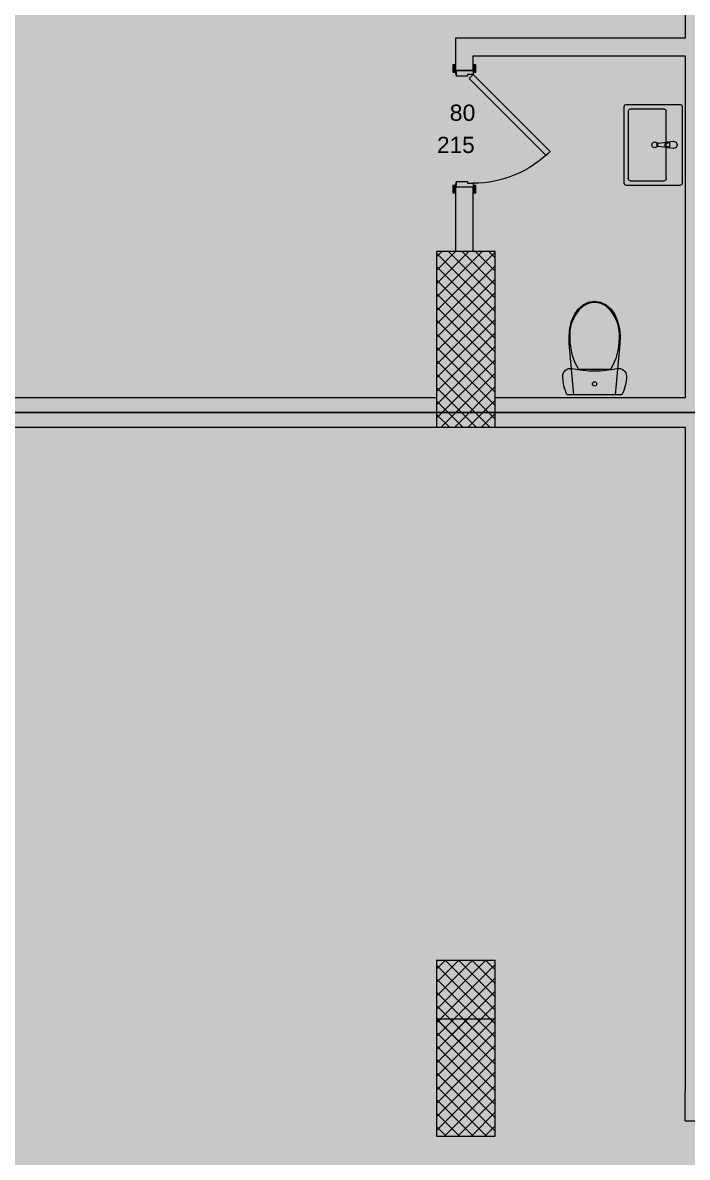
# Model space of a CAD drawing. Header units: metres. Extents: x 312 to 313.4, y 204 to 204.42.
# Drawn here: x 312.264 to 312.3119, y 204.1831 to 204.2648 of the extents above; entities that cross this region are included whole.
import ezdxf

# ---------------------------------------------------------------- set-up
doc = ezdxf.new("R2010")
doc.units = ezdxf.units.M
for name, color, linetype, true_color in [('PDF_2D Drafting - General', 7, 'Continuous', 0x999999), ('PDF_A - Muret', 7, 'Continuous', 0xaaaaaa), ('PDF_A - Ndertesa 1 - Sanitaria', 7, 'Continuous', 0x7f7f7f), ('PDF_A - Shtyllat', 7, 'Continuous', 0x999999)]:
    doc.layers.add(name, color=color, linetype=linetype, true_color=true_color)
doc.styles.add('PDF Arial', font='arial.ttf')

# ---------------------------------------------------------------- blocks, each defined once
blk = doc.blocks.new('perdhesa')
at = {"layer": 'PDF_2D Drafting - General', "true_color": 0xfafafa, "transparency": 33554559}
for points in [[(-0.2008442411383839, 0.2557481571577398), (-0.2008442411383839, 0.1799600398549615), (-0.2876853659484482, 0.1799600398549615), (-0.2876853659484482, 0.1864840602407014), (-0.3603174851060658, 0.1864840602407014), (-0.3603174851060658, 0.2557481571577398)], [(-0.2876853659484482, 0.06209184680076874), (-0.2876853659484482, 0.1799600398549615), (-0.2373722871317341, 0.1799600398549615), (-0.2008442411383839, 0.1799610303199017), (-0.2008442411383839, 0.1310479737132084), (-0.156318169123665, 0.1310479737132084), (-0.156318169123665, 0.1315739751983926), (-0.1513711411967051, 0.1315739751983926), (-0.1513711411967051, 0.07101184496971769), (-0.1524221537021049, 0.07101184496971769), (-0.1524221537021049, 0.05470984691604031), (-0.1855802072909682, 0.05470984691604031), (-0.1855802072909682, 0.06209184680076874)]]:
    blk.add_hatch(color=7, dxfattribs=at).paths.add_polyline_path(points)
at = {"layer": 'PDF_A - Muret', "true_color": 0xffffff, "transparency": 33554559}
for points in [[(-0.2194232535217111, 0.2045920850074197), (-0.2182132498596161, 0.2045920850074197), (-0.2182132498596161, 0.2042970771745729), (-0.2186342835917117, 0.2042970771745729), (-0.2186342835917117, 0.2041710728071564), (-0.2194232535217111, 0.2041710728071564)], [(-0.2194232535217111, 0.1965920780561987), (-0.2186342835917117, 0.1965920780561987), (-0.2186342835917117, 0.1964650616919812), (-0.2182132498596161, 0.1964650616919812), (-0.2182132498596161, 0.1961710658559355), (-0.2194232535217111, 0.1961710658559355)]]:
    blk.add_hatch(color=7, dxfattribs=at).paths.add_polyline_path(points)
at = {"layer": 'PDF_2D Drafting - General', "lineweight": 9}
for points in [[(-0.2876853659484482, 0.1799600398549615), (-0.2373722871317341, 0.1799600398549615)], [(-0.2008442411383839, 0.1799600398549615), (-0.2876853659484482, 0.1799600398549615)], [(-0.2373722871317341, 0.1799600398549615), (-0.2008442411383839, 0.1799610303199017)]]:
    blk.add_lwpolyline(points, dxfattribs=at)
at = {"layer": 'PDF_A - Muret', "lineweight": 18}
for points in [[(-0.2029502064771691, 0.2557481571577398), (-0.2029502064771691, 0.2069070815148564)], [(-0.2194762649285167, 0.2069080719797967), (-0.2194762649285167, 0.2056440879777881)], [(-0.2029502064771691, 0.2069070815148564), (-0.2194762649285167, 0.2069080719797967)], [(-0.2194762649285167, 0.2056440879777881), (-0.2194762649285167, 0.2045920850074197)], [(-0.2182132498596161, 0.2056440879777881), (-0.2029502064771691, 0.2056440879777881)], [(-0.2182132498596161, 0.2045920850074197), (-0.2182132498596161, 0.2056440879777881)], [(-0.2029502064771691, 0.2056440879777881), (-0.2029502064771691, 0.1810130332902986)], [(-0.2194762649285167, 0.2045920850074197), (-0.2194762649285167, 0.2049810793514837)], [(-0.2194762649285167, 0.2045920850074197), (-0.2194762649285167, 0.2049810793514837)], [(-0.2194762649285167, 0.2045920850074197), (-0.2194762649285167, 0.2049810793514837)], [(-0.2194232535217111, 0.2045920850074197), (-0.2194762649285167, 0.2045920850074197)], [(-0.2194232535217111, 0.2045920850074197), (-0.2194762649285167, 0.2045920850074197)], [(-0.2194232535217111, 0.2045920850074197), (-0.2194762649285167, 0.2045920850074197)], [(-0.2182132498596161, 0.2045920850074197), (-0.2194232535217111, 0.2045920850074197)], [(-0.2182132498596161, 0.2045920850074197), (-0.2194232535217111, 0.2045920850074197)], [(-0.2182132498596161, 0.2045920850074197), (-0.2194232535217111, 0.2045920850074197)], [(-0.2182132498596161, 0.2045920850074197), (-0.2182132498596161, 0.2049810793514837)], [(-0.2182132498596161, 0.2045920850074197), (-0.2182132498596161, 0.2049810793514837)], [(-0.2182132498596161, 0.2045920850074197), (-0.2182132498596161, 0.2049810793514837)], [(-0.2194762649285167, 0.1961710658559355), (-0.2194762649285167, 0.1957810595150704)], [(-0.2194232535217111, 0.1961710658559355), (-0.2194762649285167, 0.1961710658559355)], [(-0.2194762649285167, 0.1961710658559355), (-0.2194762649285167, 0.1915380368506874)], [(-0.2194232535217111, 0.1961710658559355), (-0.2194762649285167, 0.1961710658559355)], [(-0.2194232535217111, 0.1961710658559355), (-0.2194762649285167, 0.1961710658559355)], [(-0.2194762649285167, 0.1961710658559355), (-0.2194762649285167, 0.1957810595150704)], [(-0.2194762649285167, 0.1961710658559355), (-0.2194762649285167, 0.1957810595150704)], [(-0.2182132498596161, 0.1961710658559355), (-0.2194232535217111, 0.1961710658559355)], [(-0.2182132498596161, 0.1961710658559355), (-0.2194232535217111, 0.1961710658559355)], [(-0.2182132498596161, 0.1961710658559355), (-0.2194232535217111, 0.1961710658559355)], [(-0.2182132498596161, 0.1961710658559355), (-0.2182132498596161, 0.1957810595150704)], [(-0.2182132498596161, 0.1915380368506874), (-0.2182132498596161, 0.1961710658559355)], [(-0.2182132498596161, 0.1961710658559355), (-0.2182132498596161, 0.1957810595150704)], [(-0.2182132498596161, 0.1961710658559355), (-0.2182132498596161, 0.1957810595150704)], [(-0.2208432572855372, 0.1810130332902986), (-0.2866333629780797, 0.1810130332902986)], [(-0.2029502064771691, 0.1810130332902986), (-0.216633264474126, 0.1810130332902986)], [(-0.2861063494960945, 0.1789070464196243), (-0.2208432572855372, 0.1789070464196243)], [(-0.216633264474126, 0.1789070464196243), (-0.2029502064771691, 0.1789070464196243)], [(-0.2029502064771691, 0.1789070464196243), (-0.2029502064771691, 0.1310479737132084)], [(-0.2029502064771691, 0.1289429773075028), (-0.2029502064771691, 0.1310479737132084)], [(-0.2029502064771691, 0.1289429773075028), (-0.156318169123665, 0.1289429773075028)]]:
    blk.add_lwpolyline(points, dxfattribs=at)
at = {"layer": 'PDF_A - Muret', "lineweight": 13}
for points in [[(-0.2194762649285167, 0.2049810793514837), (-0.2196762742533451, 0.2049810793514837)], [(-0.2196762742533451, 0.2049810793514837), (-0.2196762742533451, 0.2044550778662995)], [(-0.2196762742533451, 0.2044550778662995), (-0.2194762649285167, 0.2044550778662995)], [(-0.2194762649285167, 0.2044550778662995), (-0.2194762649285167, 0.2049810793514837)], [(-0.2194232535217111, 0.2045920850074197), (-0.2194762649285167, 0.2045920850074197)], [(-0.2194762649285167, 0.2045920850074197), (-0.2194762649285167, 0.204329073498883)], [(-0.2194762649285167, 0.204329073498883), (-0.2194232535217111, 0.204329073498883)], [(-0.2194232535217111, 0.204329073498883), (-0.2194232535217111, 0.2045920850074197)], [(-0.2194232535217111, 0.2045920850074197), (-0.2182132498596161, 0.2045920850074197)], [(-0.2194232535217111, 0.2041710728071564), (-0.2194232535217111, 0.2045920850074197)], [(-0.2182132498596161, 0.2042970771745729), (-0.2186342835917117, 0.2042970771745729)], [(-0.2186342835917117, 0.2042970771745729), (-0.2186342835917117, 0.2041710728071564)], [(-0.2182132498596161, 0.2042970771745729), (-0.2185102601541757, 0.2039990764150161)], [(-0.2180132405347877, 0.2049810793514837), (-0.2182132498596161, 0.2049810793514837)], [(-0.2182132498596161, 0.2049810793514837), (-0.2182132498596161, 0.2044550778662995)], [(-0.2182132498596161, 0.2045920850074197), (-0.2182132498596161, 0.2042970771745729)], [(-0.2182132498596161, 0.2044550778662995), (-0.2180132405347877, 0.2044550778662995)], [(-0.2126752588656586, 0.1987590861806439), (-0.2182132498596161, 0.2042970771745729)], [(-0.2180132405347877, 0.2044550778662995), (-0.2180132405347877, 0.2049810793514837)], [(-0.2186342835917117, 0.2041710728071564), (-0.2194232535217111, 0.2041710728071564)], [(-0.2185102601541757, 0.2039990764150161), (-0.2129732596252438, 0.1984610638892548)], [(-0.2129732596252438, 0.1984610638892548), (-0.2126752588656586, 0.1987590861806439)], [(-0.2196762742533451, 0.1963080729970557), (-0.2196762742533451, 0.1957810595150704)], [(-0.2194762649285167, 0.1963080729970557), (-0.2196762742533451, 0.1963080729970557)], [(-0.2194232535217111, 0.1964340773644437), (-0.2194762649285167, 0.1964340773644437)], [(-0.2194762649285167, 0.1964340773644437), (-0.2194762649285167, 0.1961710658559355)], [(-0.2194762649285167, 0.1957810595150704), (-0.2194762649285167, 0.1963080729970557)], [(-0.2194762649285167, 0.1961710658559355), (-0.2194232535217111, 0.1961710658559355)], [(-0.2194232535217111, 0.1965920780561987), (-0.2186342835917117, 0.1965920780561987)], [(-0.2194232535217111, 0.1961710658559355), (-0.2194232535217111, 0.1965920780561987)], [(-0.2194232535217111, 0.1961710658559355), (-0.2194232535217111, 0.1964340773644437)], [(-0.2182132498596161, 0.1961710658559355), (-0.2194232535217111, 0.1961710658559355)], [(-0.2186342835917117, 0.1965920780561987), (-0.2186342835917117, 0.1964650616919812)], [(-0.2186342835917117, 0.1964650616919812), (-0.2182132498596161, 0.1964650616919812)], [(-0.2182132498596161, 0.1964650616919812), (-0.2182132498596161, 0.1961710658559355)], [(-0.2182132498596161, 0.1963080729970557), (-0.2182132498596161, 0.1957810595150704)], [(-0.2180132405347877, 0.1963080729970557), (-0.2182132498596161, 0.1963080729970557)], [(-0.2180132405347877, 0.1957810595150704), (-0.2180132405347877, 0.1963080729970557)], [(-0.2196762742533451, 0.1957810595150704), (-0.2194762649285167, 0.1957810595150704)], [(-0.2182132498596161, 0.1957810595150704), (-0.2180132405347877, 0.1957810595150704)]]:
    blk.add_lwpolyline(points, dxfattribs=at)
blk.add_open_spline([(-0.2126752588656586, 0.1987590861806439), (-0.2141442475809754, 0.1972900759335232), (-0.2161362663865702, 0.1964650616919812), (-0.2182132498596161, 0.1964650616919812), (-0.2182132498596161, 0.1964650616919812), (-0.2182132498596161, 0.1964650616919812), (-0.2182132498596161, 0.1964650616919812)], degree=3, knots=[0, 0, 0, 0, 1, 1, 1, 2, 2, 2, 2], dxfattribs=at)
at = {"layer": 'PDF_A - Muret', "color": 254, "true_color": 0xcccccc, "transparency": 33554559}
for points in [[(-0.2008442411383839, 0.1310479737132084), (-0.2029502064771691, 0.1310479737132084), (-0.2008442411383839, 0.2557481571577398), (-0.2029502064771691, 0.2557481571577398)], [(-0.2194762649285167, 0.2069080719797967), (-0.2182132498596161, 0.2056440879777881), (-0.2194762649285167, 0.2056440879777881)], [(-0.2194762649285167, 0.2069070815148564), (-0.2182132498596161, 0.2069080719797967), (-0.2182132498596161, 0.2056440879777881)], [(-0.2182132498596161, 0.2056440879777881), (-0.2182132498596161, 0.2069080719797967), (-0.2029502064771691, 0.2056440879777881), (-0.2029502064771691, 0.2069070815148564)], [(-0.2194762649285167, 0.2045920850074197), (-0.2194762649285167, 0.2056440879777881), (-0.2182132498596161, 0.2045920850074197), (-0.2182132498596161, 0.2056440879777881)], [(-0.2194762649285167, 0.1915380368506874), (-0.2194762649285167, 0.1961710658559355), (-0.2182132498596161, 0.1915380368506874), (-0.2182132498596161, 0.1961710658559355)], [(-0.2861063494960945, 0.1810130332902986), (-0.2208432572855372, 0.1810130332902986), (-0.2861063494960945, 0.1789070464196243), (-0.2208432572855372, 0.1789070464196243)], [(-0.216633264474126, 0.1789070464196243), (-0.216633264474126, 0.1810130332902986), (-0.2029502064771691, 0.1789070464196243), (-0.2029502064771691, 0.1810130332902986)], [(-0.2008442411383839, 0.1310479737132084), (-0.2029502064771691, 0.1289429773075028), (-0.2029502064771691, 0.1310479737132084)], [(-0.2008442411383839, 0.1310479737132084), (-0.2008442411383839, 0.1289429773075028), (-0.2029502064771691, 0.1289429773075028)]]:
    blk.add_solid(points, dxfattribs=at)
at = {"layer": 'PDF_A - Muret', "color": 7, "true_color": 0xffffff, "transparency": 33554559}
for points in [[(-0.2194762649285167, 0.2044550778662995), (-0.2196762742533451, 0.2044550778662995), (-0.2194762649285167, 0.2049810793514837), (-0.2196762742533451, 0.2049810793514837)], [(-0.2194232535217111, 0.2045920850074197), (-0.2194232535217111, 0.204329073498883), (-0.2194762649285167, 0.2045920850074197), (-0.2194762649285167, 0.204329073498883)], [(-0.2126752588656586, 0.1987590861806439), (-0.2129732596252438, 0.1984610638892548), (-0.2182132498596161, 0.2042970771745729), (-0.2185102601541757, 0.2039990764150161)], [(-0.2180132405347877, 0.2044550778662995), (-0.2182132498596161, 0.2044550778662995), (-0.2180132405347877, 0.2049810793514837), (-0.2182132498596161, 0.2049810793514837)], [(-0.2196762742533451, 0.1963080729970557), (-0.2194762649285167, 0.1963080729970557), (-0.2196762742533451, 0.1957810595150704), (-0.2194762649285167, 0.1957810595150704)], [(-0.2194232535217111, 0.1964340773644437), (-0.2194232535217111, 0.1961710658559355), (-0.2194762649285167, 0.1964340773644437), (-0.2194762649285167, 0.1961710658559355)], [(-0.2182132498596161, 0.1963080729970557), (-0.2180132405347877, 0.1963080729970557), (-0.2182132498596161, 0.1957810595150704), (-0.2180132405347877, 0.1957810595150704)]]:
    blk.add_solid(points, dxfattribs=at)
at = {"layer": 'PDF_A - Ndertesa 1 - Sanitaria', "lineweight": 13}
for points in [[(-0.207324271961113, 0.2020750767134132), (-0.2073712329189448, 0.2019630680464104)], [(-0.2073712329189448, 0.2019630680464104), (-0.2073712329189448, 0.1964900601660986)], [(-0.2072132322272182, 0.2021210687381654), (-0.207324271961113, 0.2020750767134132)], [(-0.2033182503343482, 0.2021210687381654), (-0.2072132322272182, 0.2021210687381654)], [(-0.203206241667317, 0.2020750767134132), (-0.2033182503343482, 0.2021210687381654)], [(-0.2031602281107325, 0.2019630680464104), (-0.203206241667317, 0.2020750767134132)], [(-0.2031602281107325, 0.1964890697011583), (-0.2031602281107325, 0.2019630680464104)], [(-0.2070552315354917, 0.2016470666629573), (-0.2070552315354917, 0.1968050710846114)], [(-0.2044762330546064, 0.2018050673546838), (-0.2068972308437651, 0.2018050673546838)], [(-0.2043182538947121, 0.1968050710846114), (-0.2043182538947121, 0.2016470666629573)], [(-0.2048912163377281, 0.1993430729292243), (-0.2043342735886995, 0.1994130514312928)], [(-0.2043342735886995, 0.1994130514312928), (-0.2042332461635965, 0.1994470717492334)], [(-0.2042332461635965, 0.1994470717492334), (-0.2037922524095279, 0.1994890588504461)], [(-0.2040542303893744, 0.1993690834001427), (-0.2042112621480214, 0.1993690834001427)], [(-0.2040542303893744, 0.199083054347426), (-0.2040542303893744, 0.1993690834001427)], [(-0.2037922524095279, 0.1994890588504461), (-0.2036062387851416, 0.1994120609663526)], [(-0.2036062387851416, 0.1994120609663526), (-0.2035292193691589, 0.1992260688737986)], [(-0.2049942462246008, 0.1992260688737986), (-0.2049642523620605, 0.1993040572228608)], [(-0.2049642523620605, 0.1991480805247079), (-0.2049942462246008, 0.1992260688737986)], [(-0.2049642523620605, 0.1993040572228608), (-0.2048912163377281, 0.1993430729292243)], [(-0.2048912163377281, 0.1991090648183445), (-0.2049642523620605, 0.1991480805247079)], [(-0.2043342735886995, 0.1990400767812446), (-0.2048912163377281, 0.1991090648183445)], [(-0.2042332461635965, 0.1990050659983638), (-0.2043342735886995, 0.1990400767812446)], [(-0.2037922524095279, 0.1989630788971226), (-0.2042332461635965, 0.1990050659983638)], [(-0.2042112621480214, 0.199083054347426), (-0.2040542303893744, 0.199083054347426)], [(-0.2036062387851416, 0.1990400767812446), (-0.2037922524095279, 0.1989630788971226)], [(-0.2035292193691589, 0.1992260688737986), (-0.2036062387851416, 0.1990400767812446)], [(-0.2073712329189448, 0.1964900601660986), (-0.2073252408941926, 0.1963780730309566)], [(-0.2073252408941926, 0.1963780730309566), (-0.2072132322272182, 0.196332059474372)], [(-0.2072132322272182, 0.196332059474372), (-0.2033182503343482, 0.196332059474372)], [(-0.2068972308437651, 0.1966470703928849), (-0.2044762330546064, 0.1966470703928849)], [(-0.2033182503343482, 0.196332059474372), (-0.2032072536641181, 0.1963780730309566)], [(-0.2032072536641181, 0.1963780730309566), (-0.2031602281107325, 0.1964890697011583)], [(-0.2099082442986173, 0.1878950636925936), (-0.2094762508565395, 0.1879600468061824)], [(-0.2094762508565395, 0.1879600468061824), (-0.2090442358825726, 0.1878950636925936)], [(-0.2109292198777553, 0.1870140451175359), (-0.2106592320508867, 0.1874050419233697)], [(-0.2106592320508867, 0.1874050419233697), (-0.2103112774067881, 0.1877060571414688)], [(-0.2103112774067881, 0.1877060571414688), (-0.2099082442986173, 0.1878950636925936)], [(-0.2090442358825726, 0.1878950636925936), (-0.2086412458380664, 0.1877060571414688)], [(-0.2086412458380664, 0.1877060571414688), (-0.2082932696621356, 0.1874050419233697)], [(-0.2082932696621356, 0.1874050419233697), (-0.2080242507683465, 0.1870140451175359)], [(-0.2112602504902839, 0.1859960409332473), (-0.2111292292025837, 0.1865200399566902)], [(-0.2111292292025837, 0.1865200399566902), (-0.2109292198777553, 0.1870140451175359)], [(-0.2080242507683465, 0.1870140451175359), (-0.2078232509786062, 0.1865200399566902)], [(-0.2078232509786062, 0.1865200399566902), (-0.2076932632195394, 0.1859960409332473)], [(-0.2113172452887397, 0.1854560652794817), (-0.2112602504902839, 0.1859960409332473)], [(-0.2076932632195394, 0.1859960409332473), (-0.2076352348924502, 0.1854560652794817)], [(-0.211301268658417, 0.1849120416385404), (-0.2113172452887397, 0.1854560652794817)], [(-0.2109602257371535, 0.181223054923862), (-0.211301268658417, 0.1849120416385404)], [(-0.2076512330546052, 0.1849110511736001), (-0.2079922329122041, 0.181223054923862)], [(-0.2076352348924502, 0.1854560652794817), (-0.2076512330546052, 0.1849110511736001)], [(-0.2115632466383204, 0.1830040400990924), (-0.2114602167514477, 0.183070056741343)], [(-0.2114602167514477, 0.183070056741343), (-0.2113452366895672, 0.1831120438425842)], [(-0.2113452366895672, 0.1831120438425842), (-0.2112242707743235, 0.1831280420047676)], [(-0.2112242707743235, 0.1831280420047676), (-0.2111022497985573, 0.1831170392310355)], [(-0.2111022497985573, 0.1831170392310355), (-0.2106992382222188, 0.1830460487321943)], [(-0.2106992382222188, 0.1830460487321943), (-0.210293255251031, 0.1829950397871585)], [(-0.2094762508565395, 0.1830450582672256), (-0.2106232523349263, 0.1830450582672256)], [(-0.2083292493780959, 0.1830450582672256), (-0.2094762508565395, 0.1830450582672256)], [(-0.2086592249301589, 0.1829950397871585), (-0.2082532419589711, 0.1830460487321943)], [(-0.2082532419589711, 0.1830460487321943), (-0.2078502303826326, 0.1831170392310355)], [(-0.2078502303826326, 0.1831170392310355), (-0.2077282524705311, 0.1831280420047676)], [(-0.2077282524705311, 0.1831280420047676), (-0.2076072650234551, 0.1831120438425842)], [(-0.2076072650234551, 0.1831120438425842), (-0.2074922418979099, 0.183070056741343)], [(-0.2074922418979099, 0.183070056741343), (-0.2073902240078382, 0.1830040400990924)], [(-0.2117662488898304, 0.1825760515804973), (-0.2117522531893883, 0.182697060559434)], [(-0.2117612535013791, 0.182400050264846), (-0.2117662488898304, 0.1825760515804973)], [(-0.2117452338073349, 0.1822260514109644), (-0.2117612535013791, 0.182400050264846)], [(-0.2117522531893883, 0.182697060559434), (-0.2117122470180561, 0.1828130310862548)], [(-0.2117192233364449, 0.1820520525570544), (-0.2117452338073349, 0.1822260514109644)], [(-0.2117122470180561, 0.1828130310862548), (-0.211648254369436, 0.1829160394412668)], [(-0.211648254369436, 0.1829160394412668), (-0.2115632466383204, 0.1830040400990924)], [(-0.210293255251031, 0.1829950397871585), (-0.2098852052225766, 0.182964055459621)], [(-0.2098852052225766, 0.182964055459621), (-0.2094762508565395, 0.1829540646827184)], [(-0.2094762508565395, 0.1829540646827184), (-0.209067253426781, 0.182964055459621)], [(-0.209067253426781, 0.182964055459621), (-0.2086592249301589, 0.1829950397871585)], [(-0.2073902240078382, 0.1830040400990924), (-0.2073042688754754, 0.1829160394412668)], [(-0.2073042688754754, 0.1829160394412668), (-0.2072402546949661, 0.1828120406212861)], [(-0.2072402546949661, 0.1828120406212861), (-0.2072002485236339, 0.182697060559434)], [(-0.2072072679056873, 0.1822260514109644), (-0.207233256844745, 0.1820520525570544)], [(-0.2071922386766119, 0.182400050264846), (-0.2072072679056873, 0.1822260514109644)], [(-0.2072002485236339, 0.182697060559434), (-0.2071872432881605, 0.1825760515804973)], [(-0.2071872432881605, 0.1825760515804973), (-0.2071922386766119, 0.182400050264846)], [(-0.2116842556172287, 0.1818800561649141), (-0.2117192233364449, 0.1820520525570544)], [(-0.2116382635925333, 0.1817110311676231), (-0.2116842556172287, 0.1818800561649141)], [(-0.211582237727157, 0.1815450421607352), (-0.2116382635925333, 0.1817110311676231)], [(-0.2115172330817359, 0.1813820460805573), (-0.211582237727157, 0.1815450421607352)], [(-0.2073702209221437, 0.1815450421607352), (-0.2074352255676217, 0.1813820460805573)], [(-0.2073152285854576, 0.1817110311676231), (-0.2073702209221437, 0.1815450421607352)], [(-0.2072692365607054, 0.1818800561649141), (-0.2073152285854576, 0.1817110311676231)], [(-0.207233256844745, 0.1820520525570544), (-0.2072692365607054, 0.1818800561649141)], [(-0.2114422161275229, 0.181223054923862), (-0.2115172330817359, 0.1813820460805573)], [(-0.2075102425218347, 0.181223054923862), (-0.2114422161275229, 0.181223054923862)], [(-0.2079922329122041, 0.181223054923862), (-0.2109602257371535, 0.181223054923862)], [(-0.2074352255676217, 0.1813820460805573), (-0.2075102425218347, 0.181223054923862)]]:
    blk.add_lwpolyline(points, dxfattribs=at)
blk.add_circle((-0.2051512349195832, 0.1992260688737986), 0.000210516866047783, dxfattribs=at)
for centre, radius, start, end in [((-0.2042125234030436, 0.199226545846642), 0.0002227393518717749, 123.1363601745715, 236.8585038141124), ((-0.2094682958525027, 0.1864102321357848), 0.001458782175206636, 90.31158721131477, 126.2194259885715), ((-0.2094833405790837, 0.1864154954339483), 0.001453475729580006, 53.71461917685424, 89.71969355501297)]:
    blk.add_arc(centre, radius, start, end, dxfattribs=at)
blk.add_ellipse((-0.2094764360409158, 0.1820128922676076), major_axis=(1.966704730214084e-06, 0.0001580569577302904), ratio=0.9967866736247366, dxfattribs=at)
for points, knots in [([(-0.2070552315354917, 0.2016470666629573), (-0.2070552315354917, 0.2017350888526153), (-0.2069842410366505, 0.2018050673546838), (-0.2068972308437651, 0.2018050673546838), (-0.2068972308437651, 0.2018050673546838), (-0.2068972308437651, 0.2018050673546838), (-0.2068972308437651, 0.2018050673546838)], [0, 0, 0, 0, 1, 1, 1, 2, 2, 2, 2]), ([(-0.2044762330546064, 0.2018050673546838), (-0.2043892013298887, 0.2018050673546838), (-0.2043182538947121, 0.2017350888526153), (-0.2043182538947121, 0.2016470666629573), (-0.2043182538947121, 0.2016470666629573), (-0.2043182538947121, 0.2016470666629573), (-0.2043182538947121, 0.2016470666629573)], [0, 0, 0, 0, 1, 1, 1, 2, 2, 2, 2]), ([(-0.2042112621480214, 0.199083054347426), (-0.2042902409620524, 0.199083054347426), (-0.2043542551425617, 0.1991470685279353), (-0.2043542551425617, 0.1992260688737986), (-0.2043542551425617, 0.1993050476878011), (-0.2042902409620524, 0.1993690834001427), (-0.2042112621480214, 0.1993690834001427), (-0.2042112621480214, 0.1993690834001427), (-0.2042112621480214, 0.1993690834001427), (-0.2042112621480214, 0.1993690834001427)], [0, 0, 0, 0, 1, 1, 1, 2, 2, 2, 3, 3, 3, 3]), ([(-0.2068972308437651, 0.1966470703928849), (-0.2069842410366505, 0.1966470703928849), (-0.2070552315354917, 0.1967180824235868), (-0.2070552315354917, 0.1968050710846114), (-0.2070552315354917, 0.1968050710846114), (-0.2070552315354917, 0.1968050710846114), (-0.2070552315354917, 0.1968050710846114)], [0, 0, 0, 0, 1, 1, 1, 2, 2, 2, 2]), ([(-0.2043182538947121, 0.1968050710846114), (-0.2043182538947121, 0.1967180824235868), (-0.2043892013298887, 0.1966470703928849), (-0.2044762330546064, 0.1966470703928849), (-0.2044762330546064, 0.1966470703928849), (-0.2044762330546064, 0.1966470703928849), (-0.2044762330546064, 0.1966470703928849)], [0, 0, 0, 0, 1, 1, 1, 2, 2, 2, 2]), ([(-0.2112343046149476, 0.1854130877133002), (-0.2112372975416292, 0.185463084661535), (-0.2112392784715098, 0.1855130816097983), (-0.2112392784715098, 0.1855630785580331), (-0.2112392569396775, 0.1863370838545393), (-0.2109082478590381, 0.1870730854414546), (-0.2103302254319601, 0.1875870721561341)], [0, 0, 0, 0, 1, 1, 1, 2, 2, 2, 2]), ([(-0.2086232236823093, 0.1875870290924411), (-0.2080452227871206, 0.1870730423777616), (-0.2077142567701458, 0.1863370192589855), (-0.2077142783019781, 0.1855630139624793), (-0.2077142783019781, 0.1855130170142445), (-0.2077152472351145, 0.1854630200660097), (-0.2077182616936284, 0.1854130231177749)], [0, 0, 0, 0, 1, 1, 1, 2, 2, 2, 2]), ([(-0.2106233169304801, 0.1830451228627794), (-0.2110243260450488, 0.1837311275014599), (-0.2112363070766605, 0.1845121306481587), (-0.2112362855448282, 0.1853071294952713), (-0.2112362855448282, 0.1853421402781521), (-0.2112352735480272, 0.1853771295291722), (-0.2112343046149476, 0.1854131307769933)], [0, 0, 0, 0, 1, 1, 1, 2, 2, 2, 2]), ([(-0.2077182616936284, 0.1854129800540818), (-0.2077172712287165, 0.1853769788062323), (-0.2077172712287165, 0.1853419895552122), (-0.2077172712287165, 0.1853069787723314), (-0.2077172927605488, 0.1845119799252188), (-0.207928304859081, 0.18373097677852), (-0.2083293139736497, 0.1830449936717002)], [0, 0, 0, 0, 1, 1, 1, 2, 2, 2, 2])]:
    blk.add_open_spline(points, degree=3, knots=knots, dxfattribs=at)
at = {"layer": 'PDF_A - Shtyllat', "lineweight": 5}
for points in [[(-0.2208432572855372, 0.1882500807824385), (-0.217556248618564, 0.1915380368506874)], [(-0.2208432572855372, 0.1892180664866316), (-0.2185232653896492, 0.1915380368506874)], [(-0.2208432572855372, 0.1901850617258845), (-0.2194912510938707, 0.1915380368506874)], [(-0.2208432572855372, 0.191153047430106), (-0.2204592367980922, 0.1915380368506874)], [(-0.2208432572855372, 0.1872830424794643), (-0.216633264474126, 0.1914930568227362)], [(-0.216633264474126, 0.1872230547543268), (-0.2208432572855372, 0.191434059562539)], [(-0.216633264474126, 0.1881910619903806), (-0.2199802608662935, 0.1915380368506874)], [(-0.216633264474126, 0.1891580572296334), (-0.2190122320983505, 0.1915380368506874)], [(-0.216633264474126, 0.1901260644656873), (-0.2180452368590977, 0.1915380368506874)], [(-0.216633264474126, 0.1910940717017411), (-0.2170772726867654, 0.1915380368506874)], [(-0.2208432572855372, 0.1863150352434104), (-0.216633264474126, 0.1905260615834834)], [(-0.216633264474126, 0.1862550690501052), (-0.2208432572855372, 0.1904660523264852)], [(-0.2208432572855372, 0.1853470495392173), (-0.216633264474126, 0.1895580543474296)], [(-0.216633264474126, 0.1852880738108524), (-0.2208432572855372, 0.1894980666222637)], [(-0.2208432572855372, 0.1843800542999361), (-0.216633264474126, 0.188590068643208)], [(-0.216633264474126, 0.1843200450429379), (-0.2208432572855372, 0.1885310283193178)], [(-0.2208432572855372, 0.1834120470638823), (-0.216633264474126, 0.1876230518720945)], [(-0.216633264474126, 0.1833530498036851), (-0.2208432572855372, 0.1875630426150963)], [(-0.2208432572855372, 0.1824450518246294), (-0.216633264474126, 0.1866550446360407)], [(-0.216633264474126, 0.1823850425676312), (-0.2208432572855372, 0.1865950569109032)], [(-0.2208432572855372, 0.1814770445885756), (-0.216633264474126, 0.1856870589318476)], [(-0.216633264474126, 0.1814170353315774), (-0.2208432572855372, 0.1856280616716504)], [(-0.2208432572855372, 0.1805090373525218), (-0.216633264474126, 0.1847200636925947)], [(-0.216633264474126, 0.1804500616241569), (-0.2208432572855372, 0.1846600544355965)], [(-0.2208432572855372, 0.179542042113269), (-0.216633264474126, 0.1837520564565125)], [(-0.216633264474126, 0.1794820543881031), (-0.2208432572855372, 0.1836930591963153)], [(-0.2170252302130962, 0.1789060344228233), (-0.2208432572855372, 0.1827250519602615)], [(-0.2205112577399291, 0.1789060344228233), (-0.216633264474126, 0.1827850396854274)], [(-0.2179922469841813, 0.1789060344228233), (-0.2208432572855372, 0.1817570447242076)], [(-0.2195432505038752, 0.1789060344228233), (-0.216633264474126, 0.1818170324493735)], [(-0.2189602326884028, 0.1789060344228233), (-0.2208432572855372, 0.1807900494849548)], [(-0.2185762552646224, 0.1789060344228233), (-0.216633264474126, 0.180849046745152)], [(-0.219928261456289, 0.1789060344228233), (-0.2208432572855372, 0.179822042248901)], [(-0.2176082695604009, 0.1789060344228233), (-0.216633264474126, 0.1798820515058992)], [(-0.2166412743211481, 0.1789060344228233), (-0.216633264474126, 0.1789140442698454)], [(-0.2208432572855372, 0.1369659802710999), (-0.2173252549662266, 0.1404849730553792)], [(-0.2208432572855372, 0.1379339875071537), (-0.2182922717373117, 0.1404849730553792)], [(-0.2208432572855372, 0.1389019947432075), (-0.2192602574415332, 0.1404849730553792)], [(-0.2208432572855372, 0.1398689899824603), (-0.2202272742126183, 0.1404849730553792)], [(-0.2208432572855372, 0.1359989634999863), (-0.216633264474126, 0.1402089778432298)], [(-0.216633264474126, 0.1359389757748204), (-0.2208432572855372, 0.1401499805830326)], [(-0.216633264474126, 0.1369069614790419), (-0.2202112760504633, 0.1404849730553792)], [(-0.216633264474126, 0.1378739782501555), (-0.2192442592793782, 0.1404849730553792)], [(-0.216633264474126, 0.1388419854862093), (-0.2182762735751567, 0.1404849730553792)], [(-0.216633264474126, 0.1398099711904024), (-0.2173082878709351, 0.1404849730553792)], [(-0.2208432572855372, 0.1350309562639325), (-0.216633264474126, 0.1392420041358378)], [(-0.216633264474126, 0.1349719805355676), (-0.2208432572855372, 0.1391819733469788)], [(-0.2208432572855372, 0.1340639610246797), (-0.216633264474126, 0.1382739968997839)], [(-0.216633264474126, 0.1340039732995137), (-0.2208432572855372, 0.1382139876427857)], [(-0.2208432572855372, 0.1330959753204581), (-0.216633264474126, 0.1373059681318693)], [(-0.216633264474126, 0.1330359660634599), (-0.2208432572855372, 0.1372469924035329)], [(-0.2208432572855372, 0.1321279680844043), (-0.216633264474126, 0.1363389728926165)], [(-0.216633264474126, 0.1320689708242071), (-0.2208432572855372, 0.1362789851674506)], [(-0.2208432572855372, 0.1321279680844043), (-0.216697257122803, 0.136274980243968)], [(-0.2208432572855372, 0.1330959753204581), (-0.2176652643588568, 0.136274980243968)], [(-0.2208432572855372, 0.1340639610246797), (-0.2186322595981096, 0.136274980243968)], [(-0.2208432572855372, 0.1350309562639325), (-0.2196002453023311, 0.136274980243968)], [(-0.2208432572855372, 0.1359989634999863), (-0.2205672620734163, 0.136274980243968)], [(-0.216633264474126, 0.1320689708242071), (-0.2208392738938869, 0.136274980243968)], [(-0.216633264474126, 0.1330359660634599), (-0.2198712451260008, 0.136274980243968)], [(-0.216633264474126, 0.1340039732995137), (-0.2189042714185803, 0.136274980243968)], [(-0.216633264474126, 0.1349719805355676), (-0.2179362426506941, 0.136274980243968)], [(-0.216633264474126, 0.1359389757748204), (-0.2169682569464726, 0.136274980243968)], [(-0.2208432572855372, 0.1311609513132908), (-0.216633264474126, 0.1353709656565627)], [(-0.2208432572855372, 0.1311609513132908), (-0.216633264474126, 0.1353709656565627)], [(-0.216633264474126, 0.1311009635881533), (-0.2208432572855372, 0.1353119683963655)], [(-0.216633264474126, 0.1311009635881533), (-0.2208432572855372, 0.1353119683963655)], [(-0.2208432572855372, 0.1301929656090977), (-0.216633264474126, 0.1344039704173099)], [(-0.2208432572855372, 0.1301929656090977), (-0.216633264474126, 0.1344039704173099)], [(-0.216633264474126, 0.1301329563520994), (-0.2208432572855372, 0.134343982692144)], [(-0.216633264474126, 0.1301329563520994), (-0.2208432572855372, 0.134343982692144)], [(-0.2208432572855372, 0.1292249583730154), (-0.216633264474126, 0.1334359631812561)], [(-0.2208432572855372, 0.1292249583730154), (-0.216633264474126, 0.1334359631812561)], [(-0.216633264474126, 0.1291659611128182), (-0.2208432572855372, 0.1333759754560901)], [(-0.216633264474126, 0.1291659611128182), (-0.2208432572855372, 0.1333759754560901)], [(-0.2208432572855372, 0.1282579631337626), (-0.216633264474126, 0.1324679774770345)], [(-0.2208432572855372, 0.1282579631337626), (-0.216633264474126, 0.1324679774770345)], [(-0.216633264474126, 0.1281979754086251), (-0.2208432572855372, 0.1324089586849766)], [(-0.216633264474126, 0.1281979754086251), (-0.2208432572855372, 0.1324089586849766)], [(-0.2172562669290983, 0.1278539610924838), (-0.2208432572855372, 0.1314409729807835)], [(-0.2172562669290983, 0.1278539610924838), (-0.2208432572855372, 0.1314409729807835)], [(-0.2202802856194239, 0.1278539610924838), (-0.216633264474126, 0.131500960705921)], [(-0.2202802856194239, 0.1278539610924838), (-0.216633264474126, 0.131500960705921)], [(-0.2182232621683511, 0.1278539610924838), (-0.2208432572855372, 0.1304739777415307)], [(-0.2182232621683511, 0.1278539610924838), (-0.2208432572855372, 0.1304739777415307)], [(-0.2193122568515378, 0.1278539610924838), (-0.216633264474126, 0.1305329534698672)], [(-0.2193122568515378, 0.1278539610924838), (-0.216633264474126, 0.1305329534698672)], [(-0.2191912478725726, 0.1278539610924838), (-0.2208432572855372, 0.1295059489736161)], [(-0.2191912478725726, 0.1278539610924838), (-0.2208432572855372, 0.1295059489736161)], [(-0.2183452400803958, 0.1278539610924838), (-0.216633264474126, 0.1295649462338133)], [(-0.2183452400803958, 0.1278539610924838), (-0.216633264474126, 0.1295649462338133)], [(-0.2201592551086264, 0.1278539610924838), (-0.2208432572855372, 0.1285379632693946)], [(-0.2201592551086264, 0.1278539610924838), (-0.2208432572855372, 0.1285379632693946)], [(-0.2173772543762311, 0.1278539610924838), (-0.216633264474126, 0.1285979725263928)], [(-0.2173772543762311, 0.1278539610924838), (-0.216633264474126, 0.1285979725263928)]]:
    blk.add_lwpolyline(points, dxfattribs=at)
at = {"layer": 'PDF_A - Shtyllat', "color": 8, "lineweight": 18, "true_color": 0x7f7f7f}
for points in [[(-0.216633264474126, 0.1915380368506874), (-0.2208432572855372, 0.1915380368506874)], [(-0.2208432572855372, 0.1915380368506874), (-0.2208432572855372, 0.1789060344228233)], [(-0.216633264474126, 0.1789060344228233), (-0.216633264474126, 0.1915380368506874)], [(-0.2208432572855372, 0.1789060344228233), (-0.216633264474126, 0.1789060344228233)], [(-0.216633264474126, 0.1404849730553792), (-0.2208432572855372, 0.1404849730553792)], [(-0.2208432572855372, 0.1404849730553792), (-0.2208432572855372, 0.1278539610924838)], [(-0.216633264474126, 0.1278539610924838), (-0.216633264474126, 0.1404849730553792)], [(-0.216633264474126, 0.136274980243968), (-0.2208432572855372, 0.136274980243968)], [(-0.2208432572855372, 0.136274980243968), (-0.2208432572855372, 0.1278539610924838)], [(-0.216633264474126, 0.1278539610924838), (-0.216633264474126, 0.136274980243968)], [(-0.2208432572855372, 0.1278539610924838), (-0.216633264474126, 0.1278539610924838)], [(-0.2208432572855372, 0.1278539610924838), (-0.216633264474126, 0.1278539610924838)]]:
    blk.add_lwpolyline(points, dxfattribs=at)
at = {"layer": 'PDF_A - Shtyllat', "color": 253, "true_color": 0xaaaaaa, "transparency": 33554559}
for points in [[(-0.2208432572855372, 0.1789060344228233), (-0.2208432572855372, 0.1915380368506874), (-0.216633264474126, 0.1789060344228233), (-0.216633264474126, 0.1915380368506874)], [(-0.2208432572855372, 0.1278539610924838), (-0.2208432572855372, 0.1404849730553792), (-0.216633264474126, 0.1278539610924838), (-0.216633264474126, 0.1404849730553792)], [(-0.2208432572855372, 0.1278539610924838), (-0.2208432572855372, 0.136274980243968), (-0.216633264474126, 0.1278539610924838), (-0.216633264474126, 0.136274980243968)]]:
    blk.add_solid(points, dxfattribs=at)
at = {"layer": 'PDF_A - Muret', "color": 9, "true_color": 0xd5aaaa, "char_height": 0.001170135086238928, "attachment_point": 7, "style": 'PDF Arial'}
for s, insert in [('\\W1.018763;80', (-0.2199057714423134, 0.2009403376217449)), ('\\W0.994132;215', (-0.2208166896780881, 0.19862432104307))]:
    blk.add_mtext(s, dxfattribs=dict(at, insert=insert))

msp = doc.modelspace()

# ---------------------------------------------------------------- block references
msp.add_blockref('perdhesa', (312.5146617139777, 204.0568112744693))

doc.saveas('drawing.dxf')
